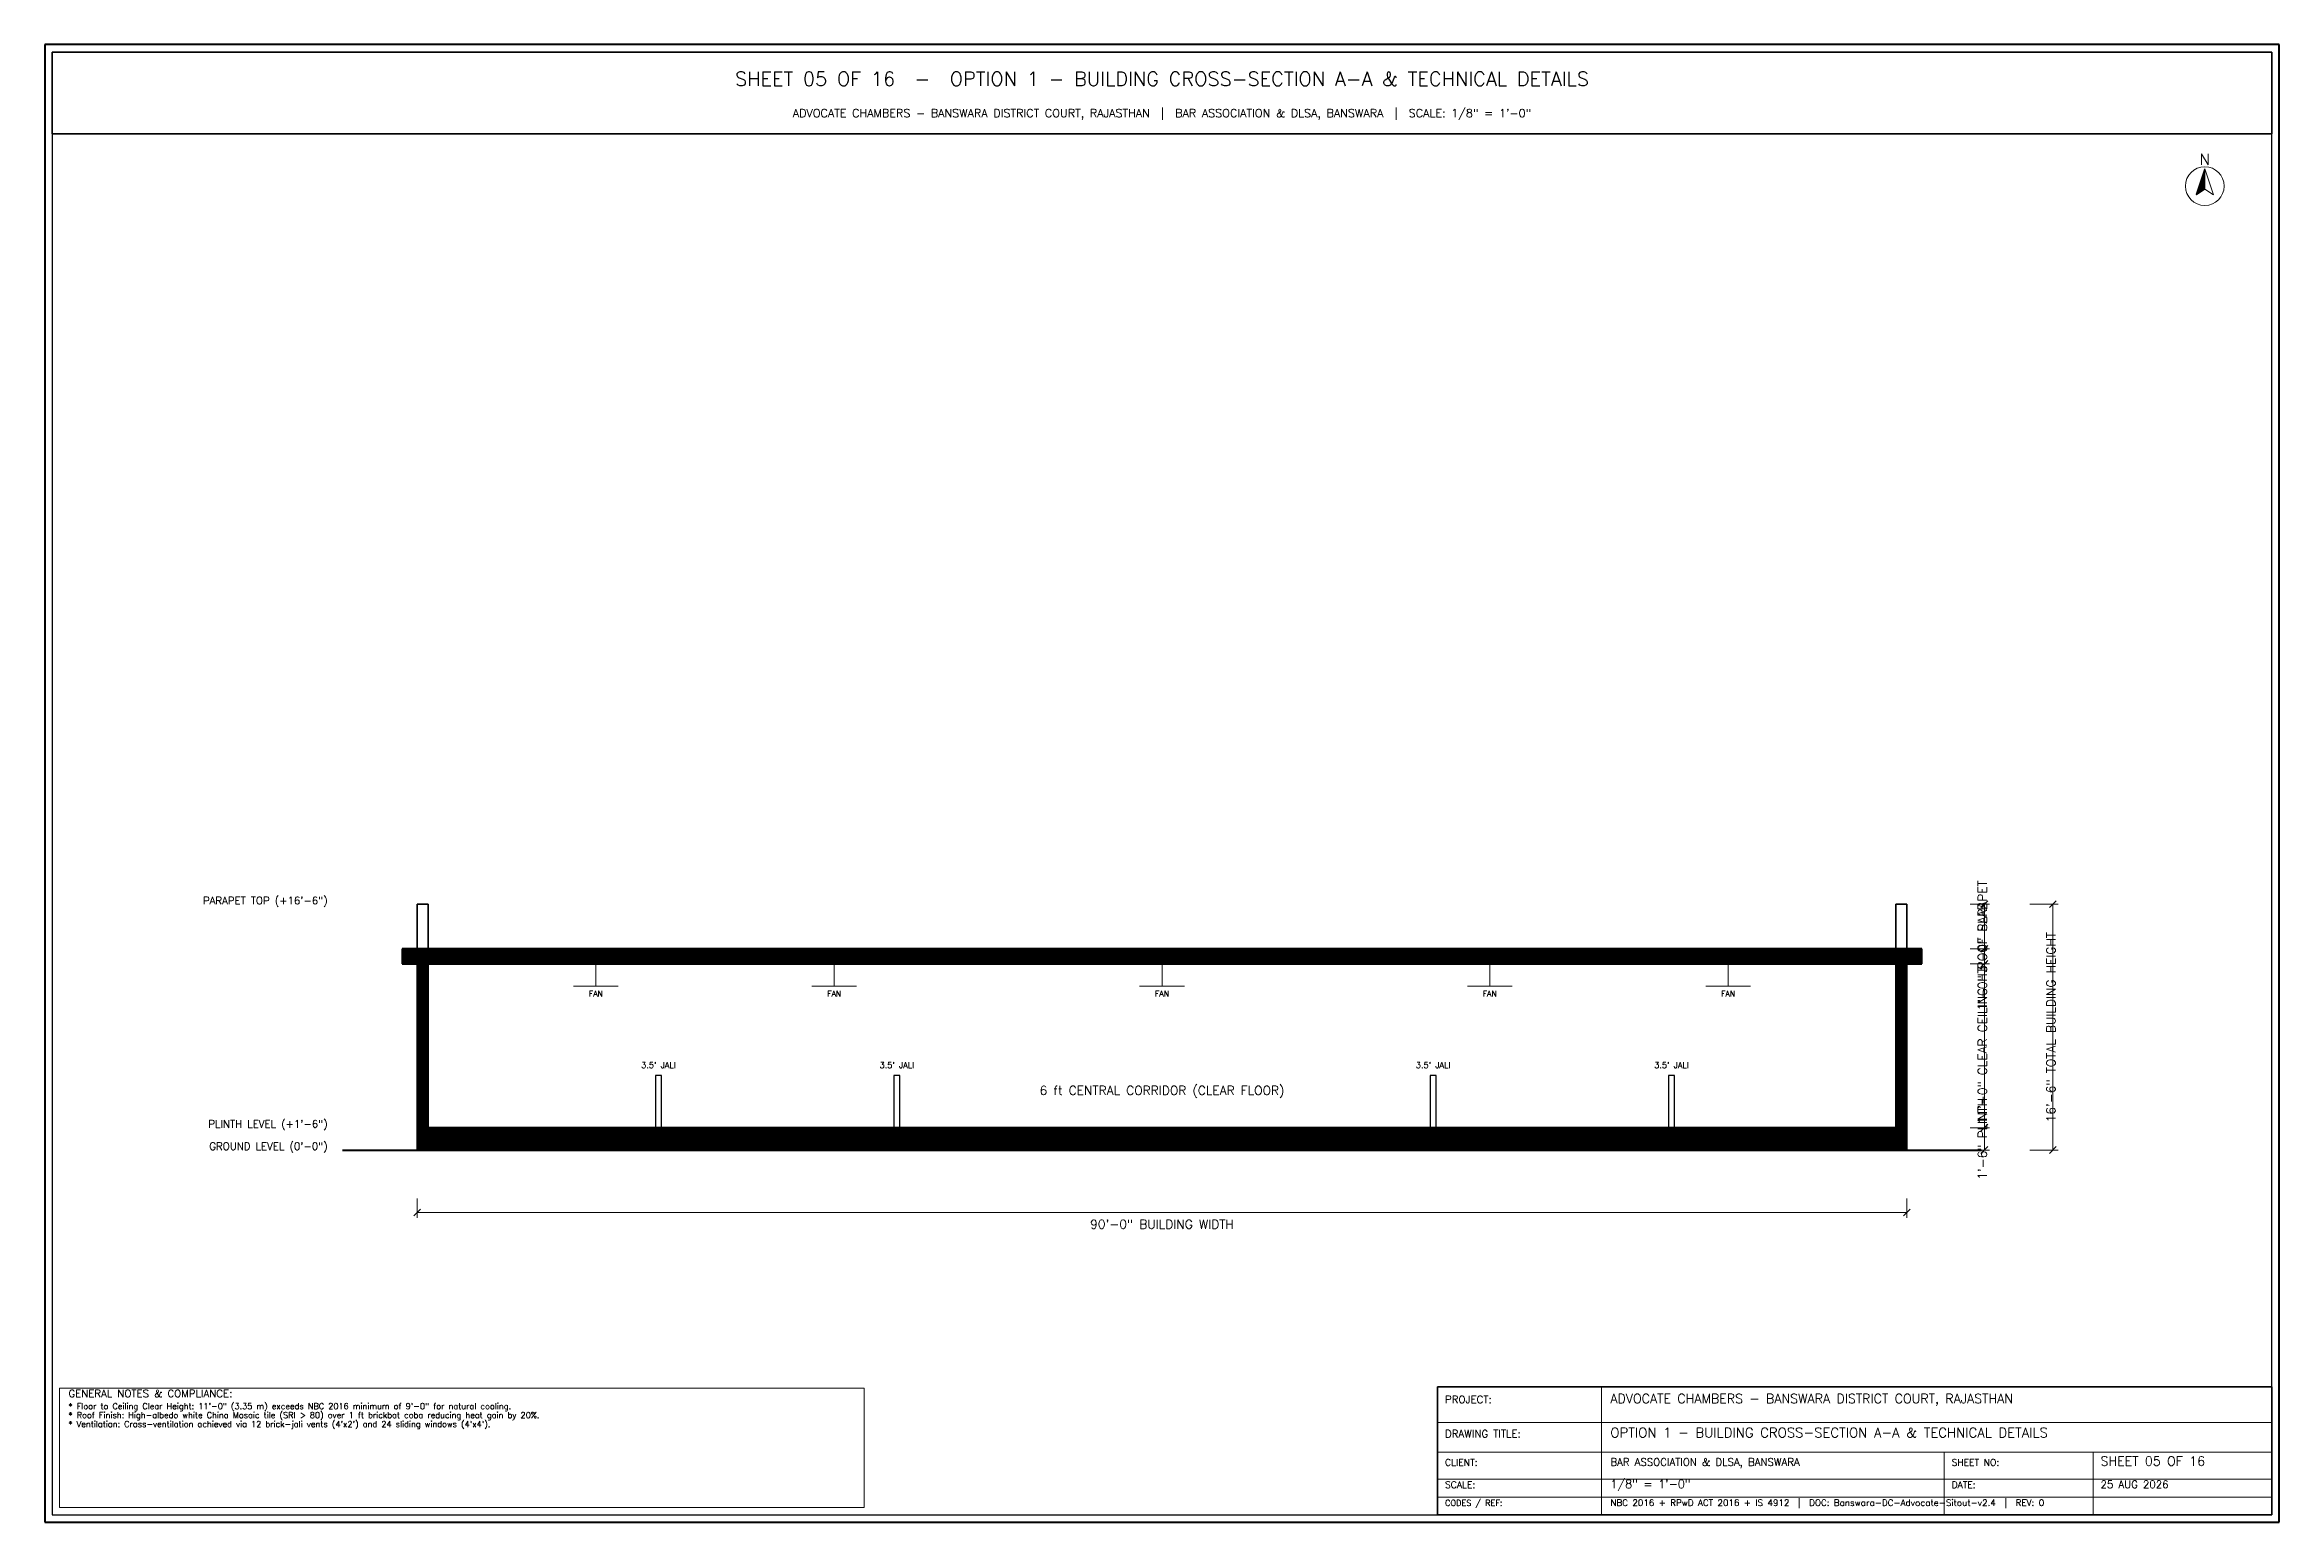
# Model space of a CAD drawing. Header units: inches. Extents: x 0 to 1800, y 0 to 1191.
import ezdxf
from ezdxf.enums import TextEntityAlignment as Align

# ---------------------------------------------------------------- set-up
doc = ezdxf.new("R2010")
doc.units = ezdxf.units.IN
doc.header["$MEASUREMENT"] = 0
for name, color, linetype in [('A-DIM', 4, 'Continuous'), ('A-FURN', 1, 'Continuous'), ('A-HATCH', 8, 'Continuous'), ('A-JALI', 6, 'Continuous'), ('A-ROOF', 5, 'Continuous'), ('A-SECT-CUT', 1, 'Continuous'), ('A-TEXT', 7, 'Continuous'), ('A-TEXT-TTL', 7, 'Continuous'), ('A-TTLB', 7, 'Continuous'), ('A-WALL', 7, 'Continuous')]:
    doc.layers.add(name, color=color, linetype=linetype)
doc.styles.add('SIMPLEX', font='simplex.shx')

msp = doc.modelspace()

# ---------------------------------------------------------------- hatches: boundary and pattern name
at = {"layer": 'A-HATCH'}
h = msp.add_hatch(dxfattribs=at)
h.set_pattern_fill('ANSI31')
h.paths.add_polyline_path([(288, 450), (1512, 450), (1512, 462), (288, 462)])
h = msp.add_hatch(dxfattribs=at)
h.set_pattern_fill('ANSI32')
h.paths.add_polyline_path([(300, 318), (309, 318), (309, 450), (300, 450)])
h = msp.add_hatch(dxfattribs=at)
h.set_pattern_fill('ANSI32')
h.paths.add_polyline_path([(1491, 318), (1500, 318), (1500, 450), (1491, 450)])
h = msp.add_hatch(dxfattribs=at)
h.set_pattern_fill('ANSI31')
h.paths.add_polyline_path([(300, 300), (1500, 300), (1500, 318), (300, 318)])
at = {"layer": 'A-TTLB'}
h = msp.add_hatch(dxfattribs=at)
h.set_pattern_fill('SOLID')
h.paths.add_polyline_path([(1740, 1090.7), (1733, 1069.6), (1740, 1074.3)])

# ---------------------------------------------------------------- linework, layer by layer
at = {"layer": 'A-DIM', "lineweight": 13}
for p, q in [((1551, 498), (1566.6, 498)), ((1599, 498), (1621.8, 498)), ((1551, 462), (1566.6, 462)), ((1551, 462), (1566.6, 462)), ((1551, 450), (1566.6, 450)), ((1551, 450), (1566.6, 450)), ((1551, 318), (1566.6, 318)), ((1551, 318), (1566.6, 318)), ((1551, 300), (1566.6, 300)), ((1599, 300), (1621.8, 300)), ((300, 261), (300, 245.4)), ((1500, 261), (1500, 245.4))]:
    msp.add_line(p, q, dxfattribs=at)
at = {"layer": 'A-DIM', "lineweight": 30}
for p, q in [((1559.7, 495.3), (1565.1, 500.7)), ((1614.9, 495.3), (1620.3, 500.7)), ((1559.7, 459.3), (1565.1, 464.7)), ((1559.7, 459.3), (1565.1, 464.7)), ((1559.7, 447.3), (1565.1, 452.7)), ((1559.7, 447.3), (1565.1, 452.7)), ((1559.7, 315.3), (1565.1, 320.7)), ((1559.7, 315.3), (1565.1, 320.7)), ((1559.7, 297.3), (1565.1, 302.7)), ((1614.9, 297.3), (1620.3, 302.7)), ((297.3, 246.9), (302.7, 252.3)), ((1497.3, 246.9), (1502.7, 252.3))]:
    msp.add_line(p, q, dxfattribs=at)
at = {"layer": 'A-DIM', "lineweight": 18}
for p, q in [((1562.4, 462), (1562.4, 498)), ((1617.6, 300), (1617.6, 498)), ((1562.4, 450), (1562.4, 462)), ((1562.4, 318), (1562.4, 450)), ((1562.4, 300), (1562.4, 318)), ((300, 249.6), (1500, 249.6))]:
    msp.add_line(p, q, dxfattribs=at)
at = {"layer": 'A-FURN', "lineweight": 20}
for p, q in [((444, 450), (444, 432)), ((636, 450), (636, 432)), ((900, 450), (900, 432)), ((1164, 450), (1164, 432)), ((1356, 450), (1356, 432)), ((426, 432), (462, 432)), ((618, 432), (654, 432)), ((882, 432), (918, 432)), ((1146, 432), (1182, 432)), ((1338, 432), (1374, 432))]:
    msp.add_line(p, q, dxfattribs=at)
at = {"layer": 'A-JALI', "lineweight": 25}
for p, q in [((496.8, 360), (492, 360)), ((492, 360), (492, 318)), ((496.8, 318), (496.8, 360)), ((688.8, 360), (684, 360)), ((684, 360), (684, 318)), ((688.8, 318), (688.8, 360)), ((1120.8, 360), (1116, 360)), ((1116, 360), (1116, 318)), ((1120.8, 318), (1120.8, 360)), ((1312.8, 360), (1308, 360)), ((1308, 360), (1308, 318)), ((1312.8, 318), (1312.8, 360)), ((492, 318), (496.8, 318)), ((684, 318), (688.8, 318)), ((1116, 318), (1120.8, 318)), ((1308, 318), (1312.8, 318))]:
    msp.add_line(p, q, dxfattribs=at)
at = {"layer": 'A-ROOF', "lineweight": 40}
for p, q in [((1512, 462), (288, 462)), ((288, 462), (288, 450)), ((288, 450), (1512, 450)), ((1512, 450), (1512, 462))]:
    msp.add_line(p, q, dxfattribs=at)
at = {"layer": 'A-SECT-CUT', "lineweight": 50}
msp.add_line((240, 300), (1560, 300), dxfattribs=at)
at = {"layer": 'A-TTLB', "lineweight": 50}
for p, q in [((1800, 1190.7), (0, 1190.7)), ((0, 1190.7), (0, 0)), ((1800, 0), (1800, 1190.7)), ((0, 0), (1800, 0))]:
    msp.add_line(p, q, dxfattribs=at)
at = {"layer": 'A-TTLB', "lineweight": 25}
for p, q in [((1794, 1184.7), (6, 1184.7)), ((6, 1184.7), (6, 6)), ((1794, 6), (1794, 1184.7)), ((6, 6), (1794, 6))]:
    msp.add_line(p, q, dxfattribs=at)
at = {"layer": 'A-TTLB', "lineweight": 35}
for p, q in [((1794, 1184.7), (6, 1184.7)), ((6, 1184.7), (6, 1118.7)), ((1794, 1118.7), (1794, 1184.7)), ((6, 1118.7), (1794, 1118.7)), ((1794, 109.2), (1122, 109.2)), ((1122, 109.2), (1122, 6)), ((1794, 6), (1794, 109.2)), ((1122, 6), (1794, 6))]:
    msp.add_line(p, q, dxfattribs=at)
at = {"layer": 'A-TTLB', "lineweight": 20}
for p, q in [((1740, 1090.7), (1747, 1069.6)), ((1747, 1069.6), (1740, 1074.3)), ((660, 108), (12, 108)), ((12, 108), (12, 12)), ((660, 12), (660, 108)), ((1254, 6), (1254, 109.2)), ((1122, 80.4), (1794, 80.4)), ((1122, 56.4), (1794, 56.4)), ((1530, 6), (1530, 56.4)), ((1650, 6), (1650, 56.4)), ((1122, 34.8), (1794, 34.8)), ((1122, 20.4), (1794, 20.4)), ((12, 12), (660, 12))]:
    msp.add_line(p, q, dxfattribs=at)
msp.add_circle((1740, 1076.7), 15.6, dxfattribs=at)
at = {"layer": 'A-WALL', "lineweight": 35}
for p, q in [((309, 498), (300, 498)), ((300, 498), (300, 462)), ((309, 462), (309, 498)), ((1500, 498), (1491, 498)), ((1491, 498), (1491, 462)), ((1500, 462), (1500, 498)), ((300, 462), (309, 462)), ((1491, 462), (1500, 462))]:
    msp.add_line(p, q, dxfattribs=at)
at = {"layer": 'A-WALL', "lineweight": 50}
for p, q in [((309, 450), (300, 450)), ((300, 450), (300, 318)), ((309, 318), (309, 450)), ((1500, 450), (1491, 450)), ((1491, 450), (1491, 318)), ((1500, 318), (1500, 450)), ((300, 318), (309, 318)), ((1491, 318), (1500, 318))]:
    msp.add_line(p, q, dxfattribs=at)
at = {"layer": 'A-WALL', "lineweight": 40}
for p, q in [((1500, 318), (300, 318)), ((300, 318), (300, 300)), ((1500, 300), (1500, 318)), ((300, 300), (1500, 300))]:
    msp.add_line(p, q, dxfattribs=at)

# ---------------------------------------------------------------- texts
at = {"layer": 'A-DIM', "style": 'SIMPLEX'}
for s, p in [('3\'-0" PARAPET', (1566.6, 480)), ('1\'-0" ROOF SLAB', (1566.6, 456)), ('16\'-6" TOTAL BUILDING HEIGHT', (1621.8, 399)), ('11\'-0" CLEAR CEILING HT', (1566.6, 384)), ('1\'-6" PLINTH', (1566.6, 309))]:
    msp.add_text(s, height=7.2, rotation=90, dxfattribs=at).set_placement(p, align=Align.BOTTOM_CENTER)
msp.add_text('90\'-0" BUILDING WIDTH', height=7.2, dxfattribs=at).set_placement((900, 243.8), align=Align.TOP_CENTER)
at = {"layer": 'A-FURN', "style": 'SIMPLEX'}
for p in [(444, 426), (636, 426), (900, 426), (1164, 426), (1356, 426)]:
    msp.add_text('FAN', height=4.56, dxfattribs=at).set_placement(p, align=Align.MIDDLE_CENTER)
at = {"layer": 'A-JALI', "style": 'SIMPLEX'}
for p in [(494.4, 368.4), (686.4, 368.4), (1118.4, 368.4), (1310.4, 368.4)]:
    msp.add_text("3.5' JALI", height=4.8, dxfattribs=at).set_placement(p, align=Align.MIDDLE_CENTER)
at = {"layer": 'A-TEXT', "style": 'SIMPLEX'}
for s, p in [('PLINTH LEVEL (+1\'-6")', (228, 318)), ('GROUND LEVEL (0\'-0")', (228, 300))]:
    msp.add_text(s, height=6, dxfattribs=at).set_placement(p, align=Align.RIGHT)
for s, height, p in [('* Floor to Ceiling Clear Height: 11\'-0" (3.35 m) exceeds NBC 2016 minimum of 9\'-0" for natural cooling.', 4.8, (19.2, 91.2)), ('* Roof Finish: High-albedo white China Mosaic tile (SRI > 80) over 1 ft brickbat coba reducing heat gain by 20%.', 4.8, (19.2, 84)), ("* Ventilation: Cross-ventilation achieved via 12 brick-jali vents (4'x2') and 24 sliding windows (4'x4').", 4.8, (19.2, 76.8)), ('BAR ASSOCIATION & DLSA, BANSWARA', 6, (1261.2, 45.6)), ('NBC 2016 + RPwD ACT 2016 + IS 4912  |  DOC: Banswara-DC-Advocate-Sitout-v2.4  |  REV: 0', 5.16, (1261.2, 13.2)), ('1/8" = 1\'-0"', 6.6, (1261.2, 27.6)), ('25 AUG 2026', 6, (1656, 27.6))]:
    msp.add_text(s, height=height, dxfattribs=at).set_placement(p)
at = {"layer": 'A-TEXT-TTL', "style": 'SIMPLEX'}
for s, height, p in [('SHEET 05 OF 16  -  OPTION 1 - BUILDING CROSS-SECTION A-A & TECHNICAL DETAILS', 11.4, (900, 1163.1)), ('ADVOCATE CHAMBERS - BANSWARA DISTRICT COURT, RAJASTHAN  |  BAR ASSOCIATION & DLSA, BANSWARA  |  SCALE: 1/8" = 1\'-0"', 6.6, (900, 1135.5)), ('N', 9, (1740, 1098.3)), ('ROOF SLAB LEVEL (+13\'-6") [125mm RCC M20 + 1 ft BRICKBAT COBA WATERPROOFING]', 6.6, (900, 456)), ('6 ft CENTRAL CORRIDOR (CLEAR FLOOR)', 7.2, (900, 348))]:
    msp.add_text(s, height=height, dxfattribs=at).set_placement(p, align=Align.MIDDLE_CENTER)
msp.add_text('PARAPET TOP (+16\'-6")', height=6, dxfattribs=at).set_placement((228, 498), align=Align.RIGHT)
for s, height, p in [('GENERAL NOTES & COMPLIANCE:', 6, (19.2, 100.8)), ('PROJECT:', 6, (1128, 96)), ('ADVOCATE CHAMBERS - BANSWARA DISTRICT COURT, RAJASTHAN', 7.44, (1261.2, 96)), ('DRAWING TITLE:', 6, (1128, 68.4)), ('OPTION 1 - BUILDING CROSS-SECTION A-A & TECHNICAL DETAILS', 7.8, (1261.2, 68.4)), ('CLIENT:', 5.4, (1128, 45.6)), ('SHEET NO:', 5.4, (1536, 45.6)), ('SHEET 05 OF 16', 7.44, (1656, 45.6)), ('CODES / REF:', 4.8, (1128, 13.2)), ('SCALE:', 5.4, (1128, 27.6)), ('DATE:', 5.4, (1536, 27.6))]:
    msp.add_text(s, height=height, dxfattribs=at).set_placement(p)

doc.saveas('drawing.dxf')
